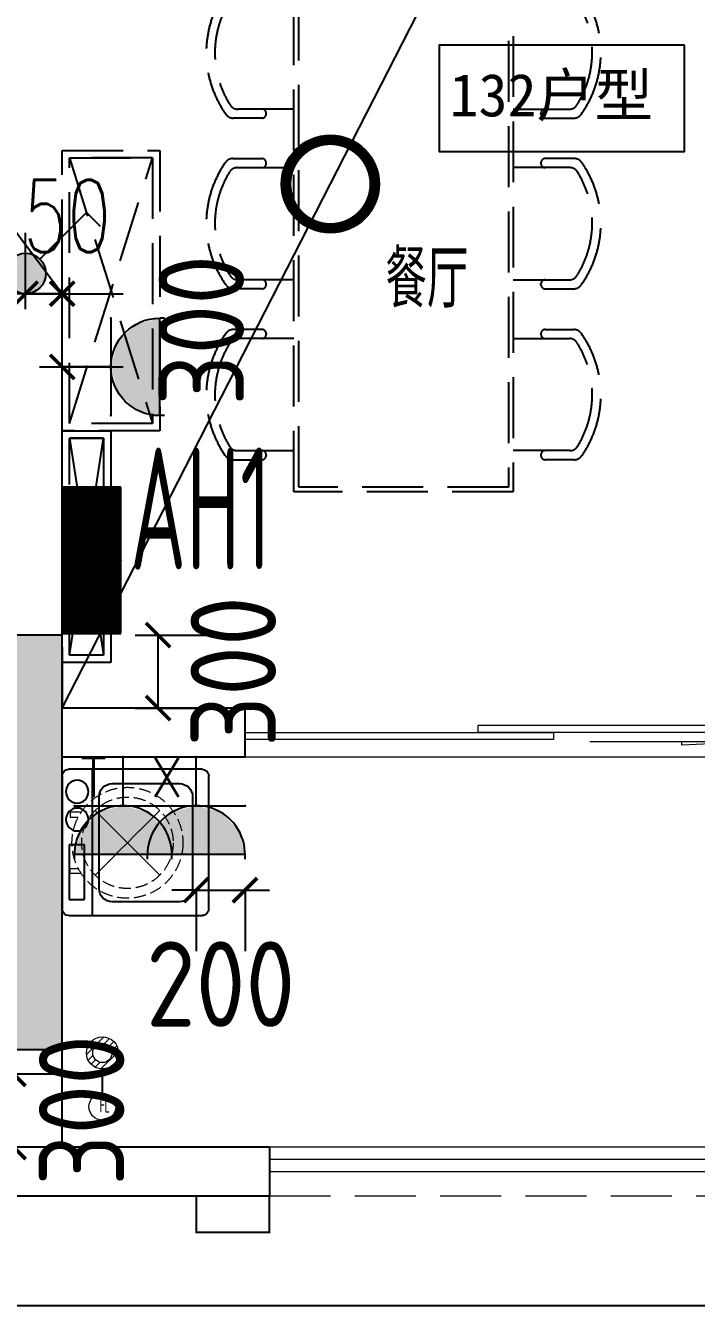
# Model space of a CAD drawing. Extents: x 3753737 to 4713801, y -857380 to 24339.
# Drawn here: x 4653099 to 4655850, y -768810 to -763560 of the extents above; entities that cross this region are included whole.
import ezdxf
from ezdxf.enums import TextEntityAlignment as Align

# ---------------------------------------------------------------- set-up
doc = ezdxf.new("R2010")
doc.units = 0
doc.header["$LTSCALE"] = 1000
doc.header["$MEASUREMENT"] = 0
for name, pattern in [('$1$DASH', [0.35, 0.25, -0.1]), ('A户型$0$DASH', [0.35, 0.25, -0.1]), ('DASH', [0.35, 0.25, -0.1])]:
    doc.linetypes.add(name, pattern=pattern)
doc.layers.get('0').update_dxf_attribs({"linetype": 'CONTINUOUS'})
doc.layers.get('Defpoints').update_dxf_attribs({"linetype": 'CONTINUOUS'})
for name, color, linetype in [('!!电气', 1, 'CONTINUOUS'), ('5fur', 175, 'CONTINUOUS'), ('COLU', 7, 'CONTINUOUS'), ('EQUIP-插座', 3, 'CONTINUOUS'), ('EQUIP-照明', 3, 'CONTINUOUS'), ('EQUIP-箱柜', 3, 'CONTINUOUS'), ('LVTRY', 252, 'CONTINUOUS'), ('S-砼墙填充', 251, 'CONTINUOUS'), ('TEL_TEXT', 7, 'CONTINUOUS'), ('VPIPE-凝结', 150, 'CONTINUOUS'), ('WALL', 252, 'CONTINUOUS'), ('看线', 185, 'CONTINUOUS')]:
    doc.layers.add(name, color=color, linetype=linetype)
for name, color, linetype, lineweight in [('EQUIP_地漏', 7, 'CONTINUOUS', 18), ('PUB_TEXT', 7, 'CONTINUOUS', 20), ('VPIPE-废水', 31, 'TG_F', 18), ('WINDOW', 146, 'CONTINUOUS', 20), ('平面-栏杆', 56, 'CONTINUOUS', 15), ('平面-看线', 252, 'CONTINUOUS', 15), ('平面-空调预留孔', 252, 'CONTINUOUS', 15), ('粉刷', 251, 'CONTINUOUS', 9)]:
    doc.layers.add(name, color=color, linetype=linetype, lineweight=lineweight)
doc.styles.add('_TCH_DIM_T3', font='SIMPLEX.shx', dxfattribs={"width": 0.705882, "bigfont": 'GBCBIG.shx'})
doc.styles.add('_TCH_LABEL', font='COMPLEX', dxfattribs={"bigfont": 'GBCBIG'})
doc.styles.add('_TEL_DIM', font='SIMPLEX', dxfattribs={"width": 0.8, "height": 3.5, "bigfont": 'HZTXT'})
doc.styles.get("Standard").update_dxf_attribs({"font": 'gbenor.shx', "bigfont": 'gbcbig.shx'})
doc.styles.add('TG_LINETYPE', font='SIMPLEX', dxfattribs={"width": 0.8, "height": 3, "bigfont": 'HZTXT'})
doc.styles.add('黑体', font='simhei.ttf')
doc.linetypes.add('TG_F', pattern='A,2,-0.3,["F",TG_LINETYPE,S=0.1,R=0,X=-0.23,Y=-0.15],0', length=2.3)
doc.dimstyles.new('_TCH_ARCH&&100', dxfattribs={"dimtxt": 297.5, "dimasz": 100, "dimexe": 250, "dimexo": 300, "dimgap": 100, "dimtad": 1, "dimdec": 0, "dimzin": 0, "dimdsep": 46, "dimtxsty": '_TCH_DIM_T3', "dimblk": 'ARCHTICK', "dimcen": 0.09, "dimclrt": 7, "dimazin": 2, "dimtfac": 1, "dimtdec": 0, "dimtix": 1, "dimtmove": 2, "dimatfit": 3, "dimfxl": 1, "dimtolj": 1, "dimtzin": 0, "dimarcsym": 0})
doc.dimstyles.get("Standard").update_dxf_attribs({"dimscale": 100, "dimtxt": 3.5, "dimasz": 1, "dimexe": 2.5, "dimexo": 3, "dimgap": 1.5, "dimtad": 1, "dimdec": 0, "dimzin": 0, "dimdsep": 46, "dimtxsty": 'Standard', "dimblk": 'ARCHTICK', "dimcen": 0.09, "dimadec": 0, "dimazin": 0, "dimtfac": 1, "dimtdec": 0, "dimtix": 1, "dimtmove": 2, "dimatfit": 3, "dimfxl": 1, "dimtolj": 1, "dimtzin": 0, "dimarcsym": 0})

# ---------------------------------------------------------------- blocks, each defined once
blk = doc.blocks.new('RECTANG')
for p, q in [((1, 1), (0, 1)), ((0, 1), (0, 0)), ((1, 0), (1, 1)), ((0, 0), (1, 0))]:
    blk.add_line(p, q)
blk = doc.blocks.new('洗衣机')
at = {"layer": 'LVTRY'}
for p, q in [((3790993.7, 243444.5), (3790993.7, 242899.1)), ((3791567.4, 243472.1), (3791021, 243472.1)), ((3791116.5, 243472.1), (3791116.5, 242871.5)), ((3791594.6, 242899.1), (3791594.6, 243444.5)), ((3791199, 243412.7), (3791474.9, 243412.7)), ((3791145.1, 242982.5), (3791145.1, 243358)), ((3791528.8, 243358), (3791528.8, 242982.5)), ((3791474.9, 242927.8), (3791199, 242927.8)), ((3791021, 242871.5), (3791567.4, 242871.5))]:
    blk.add_line(p, q, dxfattribs=at)
at = {"layer": 'LVTRY', "extrusion": (0, 0, -1)}
for centre, major_axis, start_param, end_param in [((3791021, 243444.5), (0, 27.6), -1.570796, 0), ((3791567.4, 243444.5), (0, 27.6), 0, 1.570796), ((3791055.1, 243379.8), (0, 46.9), 3.141593, 9.424778), ((3791199, 243358), (0, 54.7), 4.712389, 6.283185), ((3791474.9, 243358), (0, 54.7), 0, 1.570796), ((3791055.1, 243265.7), (0, 46.9), 3.141593, 9.424778), ((3791199, 242982.5), (0, 54.7), 3.141593, 4.712389), ((3791474.9, 242982.5), (0, 54.7), 1.570796, 3.141593), ((3791021, 242899.1), (0, 27.6), 3.141593, 4.712389), ((3791567.4, 242899.1), (0, 27.6), 1.570796, 3.141593)]:
    blk.add_ellipse(centre, major_axis=major_axis, ratio=0.986385, start_param=start_param, end_param=end_param, dxfattribs=at)
at = {"layer": 'LVTRY', "xscale": 63.25620569481588, "yscale": 224.5369532744355, "zscale": 64.12934308941763, "rotation": 180}
blk.add_blockref('RECTANG', (3791085.2, 243162.4), dxfattribs=at)
blk = doc.blocks.new('$TwtSys$00000543')
at = {"color": 252}
for p, q in [((-93.6, -8.5), (8.5, 93.6)), ((12.5, 55), (41.7, 84.2)), ((-8.5, -93.6), (93.6, 8.5)), ((39.9, 39.9), (66.5, 66.5)), ((55, 12.5), (84.2, 41.7)), ((-84.2, -41.7), (-55, -12.5)), ((-66.5, -66.5), (-39.9, -39.9)), ((-41.7, -84.2), (-12.5, -55))]:
    blk.add_line(p, q, dxfattribs=at)
for radius in [94, 56.4]:
    blk.add_circle((0, 0), radius, dxfattribs=at)
blk = doc.blocks.new('dnfhfn')
at = {"color": 252, "linetype": '$1$DASH', "ltscale": 0.2}
for p, q in [((101.9, 462.7, 0), (121.9, 462.7, 0)), ((101.9, 417.2, 0), (101.9, 462.7, 0)), ((121.9, 462.7, 0), (121.9, 429, 0)), ((353.1, 462.7, 0), (333.1, 462.7, 0)), ((333.1, 462.7, 0), (333.1, 429, 0)), ((353.1, 417.2, 0), (353.1, 462.7, 0))]:
    blk.add_line(p, q, dxfattribs=at)
at = {"color": 252, "linetype": '$1$DASH', "ltscale": 0.2, "elevation": 0}
for points in [[(94.9, 360.1), (94.9, 360.1), (360.1, 94.9), (360.1, 94.9)], [(360.1, 360.1), (94.9, 94.9), (94.9, 94.9), (360.1, 360.1)]]:
    blk.add_lwpolyline(points, close=True, dxfattribs=at)
at = {"color": 252, "linetype": '$1$DASH', "ltscale": 0.2}
for radius in [227.5, 187.5]:
    blk.add_circle((227.5, 227.5, 0), radius, dxfattribs=at)
blk = doc.blocks.new('dfgdfgsf')
at = {"layer": '5fur', "color": 252, "linetype": 'A户型$0$DASH'}
for p, q in [((2092541.6, -1252854.9), (2092311.4, -1252854.9)), ((2093441.6, -1252854.9), (2093671.8, -1252854.9)), ((2092411.5, -1252891.7), (2092293.4, -1252891.7)), ((2092428, -1252875.1), (2092428, -1252871.4)), ((2093555.1, -1252875.1), (2093555.1, -1252871.4)), ((2093571.7, -1252891.7), (2093689.8, -1252891.7)), ((2092291.5, -1253057.5), (2092411.5, -1253057.5)), ((2093691.6, -1253057.5), (2093571.7, -1253057.5)), ((2092309.4, -1253094.9), (2092541.6, -1253094.9)), ((2092428, -1253078.3), (2092428, -1253074.6)), ((2093673.7, -1253094.9), (2093441.6, -1253094.9)), ((2093555.1, -1253078.3), (2093555.1, -1253074.6)), ((2092411.5, -1253591.7), (2092293.4, -1253591.7)), ((2092541.6, -1253554.9), (2092311.4, -1253554.9)), ((2092428, -1253575.1), (2092428, -1253571.4)), ((2093441.6, -1253554.9), (2093671.8, -1253554.9)), ((2093555.1, -1253575.1), (2093555.1, -1253571.4)), ((2093571.7, -1253591.7), (2093689.8, -1253591.7)), ((2092411.5, -1253759), (2092293.4, -1253759)), ((2092541.6, -1253795.8), (2092311.4, -1253795.8)), ((2092428, -1253775.6), (2092428, -1253779.2)), ((2093441.6, -1253795.8), (2093671.8, -1253795.8)), ((2093555.1, -1253775.6), (2093555.1, -1253779.2)), ((2093571.7, -1253759), (2093689.8, -1253759)), ((2092309.4, -1254255.8), (2092541.6, -1254255.8)), ((2092428, -1254272.4), (2092428, -1254276)), ((2093673.7, -1254255.8), (2093441.6, -1254255.8)), ((2093555.1, -1254272.4), (2093555.1, -1254276)), ((2092291.5, -1254293.1), (2092411.5, -1254293.1)), ((2093691.6, -1254293.1), (2093571.7, -1254293.1))]:
    blk.add_line(p, q, dxfattribs=at)
for points in [[(2092541.6, -1252205), (2093441.6, -1252205), (2093441.6, -1254425), (2092541.6, -1254425)], [(2092561.6, -1252225), (2093421.6, -1252225), (2093421.6, -1254405), (2092561.6, -1254405)], [(2091591.5, -1254175), (2091591.5, -1253025), (2091991.5, -1253025), (2091991.5, -1254175)], [(2091621.5, -1254145), (2091621.5, -1253055), (2091961.5, -1253055), (2091961.5, -1254145)], [(2091591.5, -1255125), (2091591.5, -1254175), (2091791.5, -1254175), (2091791.5, -1255125)], [(2091621.5, -1255095), (2091621.5, -1254205), (2091761.5, -1254205), (2091761.5, -1255095)]]:
    blk.add_lwpolyline(points, close=True, dxfattribs=at)
for points in [[(2091621.5, -1254145), (2091961.5, -1253055), (2091621.5, -1253055), (2091961.5, -1254145)], [(2091621.5, -1255095), (2091761.5, -1254205), (2091621.5, -1254205), (2091761.5, -1255095)]]:
    blk.add_lwpolyline(points, dxfattribs=at)
for centre, radius, start, end in [((2092616.8, -1252623.3), 434.6, 144.8603, 215.5996), ((2093366.3, -1252623.3), 434.6, 324.4004, 35.1397), ((2092616.8, -1252623.3), 399, 148.0588, 212.5234), ((2093366.3, -1252623.3), 399, 327.4766, 31.9412), ((2092311.4, -1252818.1), 36.8, 212.5234, 270), ((2092411.5, -1252871.4), 16.6, 0, 90), ((2093571.7, -1252871.4), 16.6, 90, 180), ((2093671.8, -1252818.1), 36.8, 270, 327.4766), ((2092293.4, -1252854.9), 36.8, 215.5996, 270), ((2092411.5, -1252875.1), 16.6, 270, 0), ((2093571.7, -1252875.1), 16.6, 180, 270), ((2093689.8, -1252854.9), 36.8, 270, 324.4004), ((2092291.5, -1253094.3), 36.8, 90, 144.8603), ((2092410.5, -1253075), 17.5, 1.2281, 87.034), ((2093572.6, -1253075), 17.5, 92.966, 178.7719), ((2093691.6, -1253094.3), 36.8, 35.1397, 90), ((2092616.8, -1253323.3), 434.6, 144.8603, 215.5996), ((2092616.8, -1253323.3), 399, 148.0588, 212.5234), ((2092309.4, -1253131.7), 36.8, 90, 148.0588), ((2092411.5, -1253078.3), 16.6, 270, 0), ((2093571.7, -1253078.3), 16.6, 180, 270), ((2093673.7, -1253131.7), 36.8, 31.9412, 90), ((2093366.3, -1253323.3), 399, 327.4766, 31.9412), ((2093366.3, -1253323.3), 434.6, 324.4004, 35.1397), ((2092311.4, -1253518.1), 36.8, 212.5234, 270), ((2093671.8, -1253518.1), 36.8, 270, 327.4766), ((2092293.4, -1253554.9), 36.8, 215.5996, 270), ((2092411.5, -1253571.4), 16.6, 0, 90), ((2092411.5, -1253575.1), 16.6, 270, 0), ((2093571.7, -1253571.4), 16.6, 90, 180), ((2093571.7, -1253575.1), 16.6, 180, 270), ((2093689.8, -1253554.9), 36.8, 270, 324.4004), ((2092616.8, -1254027.4), 434.6, 144.4004, 215.1397), ((2092293.4, -1253795.8), 36.8, 90, 144.4004), ((2092311.4, -1253832.6), 36.8, 90, 147.4766), ((2092411.5, -1253775.6), 16.6, 0, 90), ((2092411.5, -1253779.2), 16.6, 270, 0), ((2093571.7, -1253775.6), 16.6, 90, 180), ((2093571.7, -1253779.2), 16.6, 180, 270), ((2093671.8, -1253832.6), 36.8, 32.5234, 90), ((2093689.8, -1253795.8), 36.8, 35.5996, 90), ((2093366.3, -1254027.4), 434.6, 324.8603, 35.5996), ((2092616.8, -1254027.4), 399, 147.4766, 211.9412), ((2093366.3, -1254027.4), 399, 328.0588, 32.5234), ((2092291.5, -1254256.3), 36.8, 215.1397, 270), ((2092309.4, -1254219), 36.8, 211.9412, 270), ((2092411.5, -1254272.4), 16.6, 0, 90), ((2092410.5, -1254275.7), 17.5, 272.966, 358.7719), ((2093571.7, -1254272.4), 16.6, 90, 180), ((2093572.6, -1254275.7), 17.5, 181.2281, 267.034), ((2093673.7, -1254219), 36.8, 270, 328.0588), ((2093691.6, -1254256.3), 36.8, 270, 324.8603)]:
    blk.add_arc(centre, radius, start, end, dxfattribs=at)
blk = doc.blocks.new('GDGDGRD')
at = {"layer": 'S-砼墙填充'}
h = blk.add_hatch(color=252, dxfattribs=at)
h.dxf.hatch_style = 1
h.paths.add_polyline_path([(436416.5, 288315.4), (436416.5, 288565.4), (436416.5, 288765.4), (436416.5, 288515.4), (436416.5, 288815.4), (436216.5, 288815.4), (436216.5, 287115.4), (436416.5, 287115.4)])
at = {"layer": 'COLU', "color": 252}
blk.add_lwpolyline([(436416.5, 288315.4), (436416.5, 288565.4), (436416.5, 288765.4), (436416.5, 288515.4), (436416.5, 288815.4), (436216.5, 288815.4), (436216.5, 287115.4), (436416.5, 287115.4), (436416.5, 288315.4)], close=True, dxfattribs=at)
blk = doc.blocks.new('$DorLib2D$00000138')
at = {"color": 0, "linetype": 'Continuous'}
for p, q in [((-0.2875, 0), (-0.2875, 0.1538)), ((-0.2875, 0.1538), (0, 0.1538)), ((0, 0.1538), (0, 0)), ((0.2875, 0.1538), (0, 0.1538)), ((0.2875, 0), (0.2875, 0.1538)), ((-0.5, -0.1399), (-0.5, 0)), ((-0.5, 0), (-0.2188, 0)), ((0, 0), (-0.2875, 0)), ((-0.2188, 0), (-0.2188, -0.1399)), ((0, 0), (0.2875, 0)), ((0.2188, 0), (0.2188, -0.1399)), ((0.5, 0), (0.2188, 0)), ((0.5, 0), (0.5, -0.1946)), ((0.5, -0.1399), (0.5, 0)), ((-0.2188, -0.1399), (-0.5, -0.1399)), ((0.2188, -0.1399), (0.5, -0.1399)), ((-0.1857, -0.186), (-0.037, -0.186)), ((-0.037, -0.186), (-0.1019, -0.2583)), ((-0.1019, -0.2583), (-0.1019, -0.186)), ((0.1857, -0.186), (0.037, -0.186)), ((0.037, -0.186), (0.1019, -0.2583)), ((0.1019, -0.2583), (0.1019, -0.186))]:
    blk.add_line(p, q, dxfattribs=at)
blk = doc.blocks.new('A$C100F5A36')
at = {"color": 252}
blk.add_lwpolyline([(30154.5, -14262.6), (29148.5, -14262.6), (29148.5, -14698.6), (30154.5, -14698.6)], close=True, dxfattribs=at)
at = {"color": 252, "const_width": 8}
blk.add_lwpolyline([(28452.5, -18982.4), (28452.5, -19132.4), (28152.5, -19132.4), (28152.5, -18982.4)], dxfattribs=at)
at = {"layer": 'VPIPE-凝结', "color": 252, "ltscale": 0.1}
blk.add_lwpolyline([(27767.4, -18562.4), (27767.4, -18462.4)], dxfattribs=at)
at = {"layer": 'VPIPE-废水', "color": 252}
blk.add_circle((27767.4, -18617.4), 55, dxfattribs=at)
at = {"layer": 'WALL', "color": 252}
for p, q in [((27602.5, -15282.4), (25402.5, -15282.4)), ((27602.5, -16982.4), (27602.5, -15282.4)), ((28352.5, -16982.4), (27602.5, -16982.4)), ((28352.5, -17182.4), (28352.5, -16982.4)), ((27602.5, -17182.4), (28352.5, -17182.4)), ((27602.5, -18782.4), (27602.5, -17182.4)), ((27602.5, -18782.4), (28252.4, -18782.4)), ((28252.5, -18782.4), (28452.5, -18782.4)), ((28452.5, -18782.4), (28452.5, -18982.4)), ((26552.5, -18982.4), (27502.5, -18982.4)), ((27502.5, -18982.4), (28152.5, -18982.4)), ((28152.5, -18982.4), (28152.5, -18982.4)), ((28152.5, -18982.4), (28352.5, -18982.4)), ((28352.5, -18982.4), (28352.5, -18982.4)), ((28352.5, -18982.4), (28452.5, -18982.4))]:
    blk.add_line(p, q, dxfattribs=at)
at = {"layer": 'WINDOW', "color": 252}
blk.add_line((28352.5, -17182.4), (32852.5, -17182.4), dxfattribs=at)
at = {"layer": '平面-栏杆', "color": 252}
for points in [[(28452.5, -18832.4), (33102.5, -18832.4)], [(28452.5, -18882.4), (33102.5, -18882.4)]]:
    blk.add_lwpolyline(points, dxfattribs=at)
at = {"layer": '平面-看线', "color": 252}
blk.add_lwpolyline([(28452.5, -18782.4), (33102.5, -18782.4)], dxfattribs=at)
at = {"layer": '平面-看线', "color": 252, "linetype": 'DASH'}
blk.add_lwpolyline([(28452.5, -18982.4), (33102.5, -18982.4)], dxfattribs=at)
at = {"layer": '看线', "color": 252}
blk.add_lwpolyline([(14202.5, -18232.4), (14202.5, -19432.4), (34552.5, -19432.4), (34552.5, -17932.4), (36802.5, -17932.4)], dxfattribs=at)
at = {"color": 252}
blk.add_blockref('GDGDGRD', (-408814.1, -305497.8), dxfattribs=at)
at = {"layer": 'EQUIP_地漏', "color": 252, "xscale": 0.7000000000000001, "yscale": 0.7000000000000001, "zscale": 0.7000000000000001}
blk.add_blockref('$TwtSys$00000543', (27767.4, -18396.6), dxfattribs=at)
at = {"layer": 'WINDOW', "color": 252}
blk.add_blockref('dfgdfgsf', (-2063989.1, 1238329.8), dxfattribs=at)
at = {"layer": 'WINDOW', "color": 252, "xscale": 4500.011420609546, "yscale": 200, "zscale": 4500.011420609546, "rotation": 1.05571687412389e-09}
blk.add_blockref('$DorLib2D$00000138', (30602.5, -17082.4), dxfattribs=at)
at = {"layer": '平面-空调预留孔', "color": 252, "rotation": 89.99999999999304}
blk.add_blockref('dnfhfn', (28097.6, -17762.1, 0), dxfattribs=at)
at = {"layer": '粉刷', "color": 252}
blk.add_blockref('洗衣机', (-3763391.3, -260704.8), dxfattribs=at)
at = {"color": 252, "style": '黑体'}
blk.add_text('132户型', height=175, dxfattribs=at).set_placement((29190.8, -14554.8))
at = {"layer": 'PUB_TEXT', "color": 252}
blk.add_text('餐厅', height=236.31, dxfattribs=at).set_placement((28927.9, -15339.9))
at = {"layer": 'PUB_TEXT', "color": 252, "width": 0.6}
blk.add_text('FL', height=56, dxfattribs=at).set_placement((27756.4, -18641.2))
blk = doc.blocks.new('*X7')
at = {"color": 0}
for p, q in [((-250, 32.8), (-82.8, 200)), ((-250, 68.2), (-118.2, 200)), ((-250, 103.6), (-153.6, 200)), ((-250, 138.9), (-188.9, 200)), ((-250, 174.3), (-224.3, 200)), ((-247.5, 0), (-47.5, 200)), ((-212.1, 0), (-12.1, 200)), ((-176.8, 0), (23.2, 200)), ((-141.4, 0), (58.6, 200)), ((-106.1, 0), (93.9, 200)), ((-70.7, 0), (129.3, 200)), ((-35.4, 0), (164.6, 200)), ((0, 0), (200, 200)), ((35.4, 0), (235.4, 200)), ((70.7, 0), (250, 179.3)), ((106.1, 0), (250, 143.9)), ((141.4, 0), (250, 108.6)), ((176.8, 0), (250, 73.2)), ((212.1, 0), (250, 37.9)), ((247.5, 0), (250, 2.5))]:
    blk.add_line(p, q, dxfattribs=at)
blk = doc.blocks.new('$equip$00001421')
for p, q in [((0.75, 0.6), (-0.75, 0.6)), ((-0.75, 0.6), (-0.75, 0)), ((0.75, 0), (0.75, 0.6)), ((-0.75, 0), (0.75, 0))]:
    blk.add_line(p, q)
at = {"const_width": 0.6}
blk.add_lwpolyline([(-0.75, 0.3), (0.75, 0.3)], dxfattribs=at)
for p in [(0, 0.6), (-0.75, 0.3), (0.75, 0.3), (0, 0)]:
    blk.add_point(p)
at = {"xscale": 0.00300000000061118, "yscale": 0.00300000000061118, "zscale": 0.00300000000061118}
blk.add_blockref('*X7', (0, 0), dxfattribs=at)
at = {"style": '_TCH_LABEL', "flags": 9}
blk.add_attdef('A', (0, 0), '', height=0.00002, dxfattribs=at)
blk = doc.blocks.new('_ArchTick')
at = {"color": 0, "linetype": 'ByBlock', "const_width": 0.15}
blk.add_lwpolyline([(-0.5, -0.5), (0.5, 0.5)], dxfattribs=at)
blk = doc.blocks.new('*D298')
at = {"layer": '!!电气', "color": 0, "lineweight": -2, "transparency": 16777216}
for p, q in [((4652910.6, -767859.6), (4653298.6, -767859.6)), ((4653048.6, -768159.6), (4653048.6, -767859.6)), ((4652910.6, -768159.6), (4653298.6, -768159.6))]:
    blk.add_line(p, q, dxfattribs=at)
at = {"layer": 'Defpoints', "color": 0, "transparency": 16777216}
for p in [(4652610.6, -767859.6), (4653048.6, -767859.6), (4652610.6, -768159.6)]:
    blk.add_point(p, dxfattribs=at)
at = {"layer": '!!电气', "color": 0, "lineweight": -2, "transparency": 16777216, "xscale": 100, "yscale": 100, "zscale": 100}
for p, rotation in [((4653048.6, -767859.6), 90), ((4653048.6, -768159.6), 270)]:
    blk.add_blockref('_ArchTick', p, dxfattribs=dict(at, rotation=rotation))
at = {"layer": '!!电气', "color": 0, "transparency": 16777216, "insert": (4653328.4, -768009.6), "char_height": 350, "attachment_point": 5, "rotation": 90}
blk.add_mtext('\\A1;300', dxfattribs=at)
blk = doc.blocks.new('*D302')
at = {"layer": '!!电气', "color": 0, "lineweight": -2, "transparency": 16777216}
for p, q in [((4653548.6, -766059.6), (4653892, -766059.6)), ((4653642, -766359.6), (4653642, -766059.6)), ((4653548.6, -766359.6), (4653892, -766359.6))]:
    blk.add_line(p, q, dxfattribs=at)
at = {"layer": 'Defpoints', "color": 0, "transparency": 16777216}
for p in [(4653248.6, -766059.6), (4653642, -766059.6), (4653248.6, -766359.6)]:
    blk.add_point(p, dxfattribs=at)
at = {"layer": '!!电气', "color": 0, "lineweight": -2, "transparency": 16777216, "xscale": 100, "yscale": 100, "zscale": 100}
for p, rotation in [((4653642, -766059.6), 90), ((4653642, -766359.6), 270)]:
    blk.add_blockref('_ArchTick', p, dxfattribs=dict(at, rotation=rotation))
at = {"layer": '!!电气', "color": 0, "transparency": 16777216, "insert": (4653950.4, -766209.6), "char_height": 350, "attachment_point": 5, "rotation": 90}
blk.add_mtext('\\A1;300', dxfattribs=at)
blk = doc.blocks.new('$equip$00001237')
for p, q in [((-0.5, 1.05), (-0.5, 1)), ((0.5, 1.05), (0.5, 1)), ((-0.5, 1), (0.5, 1)), ((0.5, 0.5), (-0.5, 0.5)), ((0, 0.5), (0, 0))]:
    blk.add_line(p, q)
blk.add_arc((0, 1), 0.5, 180, 0)
for p in [(0, 1), (-0.5, 0.5), (0.5, 0.5), (0, 0)]:
    blk.add_point(p)
for points in [[(0.433, 0.75), (-0.433, 0.75), (0.5, 1), (-0.5, 1)], [(0.25, 0.567), (-0.25, 0.567), (0.433, 0.75), (-0.433, 0.75)], [(0, 0.5), (0, 0.5), (0.25, 0.567), (-0.25, 0.567)]]:
    blk.add_solid(points)
at = {"flags": 9}
blk.add_attdef('A', (0, 0), '', height=0.00002, dxfattribs=at)
blk = doc.blocks.new('*D303')
at = {"layer": '!!电气', "color": 0, "lineweight": -2, "transparency": 16777216}
for p, q in [((4653155.2, -764659.6), (4653498.6, -764659.6)), ((4653248.6, -764959.6), (4653248.6, -764659.6)), ((4653155.2, -764959.6), (4653498.6, -764959.6))]:
    blk.add_line(p, q, dxfattribs=at)
at = {"layer": 'Defpoints', "color": 0, "transparency": 16777216}
for p in [(4652855.2, -764659.6), (4653248.6, -764659.6), (4652855.2, -764959.6)]:
    blk.add_point(p, dxfattribs=at)
at = {"layer": '!!电气', "color": 0, "lineweight": -2, "transparency": 16777216, "xscale": 100, "yscale": 100, "zscale": 100}
for p, rotation in [((4653248.6, -764659.6), 90), ((4653248.6, -764959.6), 270)]:
    blk.add_blockref('_ArchTick', p, dxfattribs=dict(at, rotation=rotation))
at = {"layer": '!!电气', "color": 0, "transparency": 16777216, "insert": (4653819.4, -764809.6), "char_height": 350, "attachment_point": 5, "rotation": 90}
blk.add_mtext('\\A1;300', dxfattribs=at)
blk = doc.blocks.new('$equip$00001150')
at = {"const_width": 0.1}
blk.add_lwpolyline([(-0.45, 0, 1), (0.45, 0, 1)], format="xyb", close=True, dxfattribs=at)
blk.add_circle((0, 0), 0.5)
at = {"flags": 9}
blk.add_attdef('A', (0, 0), '', height=0.00002, dxfattribs=at)
blk = doc.blocks.new('$equip$00001962')
for p, q in [((0.147, 0.356), (0.625, 0.833)), ((0.625, 0.833), (0.766, 0.692))]:
    blk.add_line(p, q)
blk.add_circle((0, 0.208), 0.208)
for p in [(0, 0.417), (-0.208, 0.208), (0.208, 0.208), (0, 0)]:
    blk.add_point(p)
for points in [[(0, 0.417), (0, 0.417), (-0.104, 0.389), (0.104, 0.389)], [(-0.18, 0.313), (0.18, 0.313), (-0.208, 0.208), (0.208, 0.208)], [(-0.104, 0.389), (0.104, 0.389), (-0.18, 0.313), (0.18, 0.313)], [(-0.18, 0.104), (0.18, 0.104), (-0.208, 0.208), (0.208, 0.208)], [(-0.104, 0.028), (0.104, 0.028), (-0.18, 0.104), (0.18, 0.104)], [(0, 0), (0, 0), (-0.104, 0.028), (0.104, 0.028)]]:
    blk.add_solid(points)
at = {"layer": 'TEL_TEXT', "style": '_TEL_DIM', "flags": 1}
blk.add_attdef('A', text='', height=0.00002, dxfattribs=at).set_placement((0, 0), align=Align.MIDDLE_CENTER)
blk = doc.blocks.new('$equip$00001764')
for p, q in [((-0.5, 1.05), (-0.5, 1)), ((0.5, 1.05), (0.5, 1)), ((-0.5, 1), (0.5, 1)), ((0.5, 0.5), (-0.5, 0.5)), ((0, 0.5), (0, 0))]:
    blk.add_line(p, q)
blk.add_arc((0, 1), 0.5, 180, 0)
for p in [(-0.5, 0.5), (0.5, 0.5), (0, 0)]:
    blk.add_point(p)
for points in [[(0.433, 0.75), (-0.433, 0.75), (0.5, 1), (-0.5, 1)], [(0.25, 0.567), (-0.25, 0.567), (0.433, 0.75), (-0.433, 0.75)], [(0, 0.5), (0, 0.5), (0.25, 0.567), (-0.25, 0.567)]]:
    blk.add_solid(points)
at = {"color": 7, "style": '_TEL_DIM'}
blk.add_attdef('$TEXT$', text='', height=0.4, dxfattribs=at).set_placement((0.303, 0.211), align=Align.MIDDLE_CENTER)
at = {"color": 7, "style": '_TEL_DIM', "flags": 1}
blk.add_attdef('A', text='', height=0.00002, dxfattribs=at).set_placement((0, 0), align=Align.MIDDLE_CENTER)
blk = doc.blocks.new('*D312')
at = {"layer": '!!电气', "color": 0, "lineweight": -2, "transparency": 16777216}
for p, q in [((4653798.6, -767105.9), (4653698.6, -767105.9)), ((4653798.6, -767105.9), (4653998.6, -767105.9)), ((4653798.6, -767112), (4653798.6, -767355.9)), ((4653998.6, -767105.9), (4654098.6, -767105.9)), ((4653998.6, -767112), (4653998.6, -767355.9))]:
    blk.add_line(p, q, dxfattribs=at)
at = {"layer": 'Defpoints', "color": 0, "transparency": 16777216}
for p in [(4653798.6, -766812), (4653998.6, -766812), (4653998.6, -767105.9)]:
    blk.add_point(p, dxfattribs=at)
at = {"layer": '!!电气', "color": 0, "lineweight": -2, "transparency": 16777216, "xscale": 100, "yscale": 100, "zscale": 100}
blk.add_blockref('_ArchTick', (4653798.6, -767105.9), dxfattribs=at)
at = {"layer": '!!电气', "color": 0, "lineweight": -2, "transparency": 16777216, "xscale": 100, "yscale": 100, "zscale": 100, "rotation": 180}
blk.add_blockref('_ArchTick', (4653998.6, -767105.9), dxfattribs=at)
at = {"layer": '!!电气', "color": 0, "transparency": 16777216, "insert": (4653898.6, -767491.5), "char_height": 350, "attachment_point": 5}
blk.add_mtext('\\A1;200', dxfattribs=at)
blk = doc.blocks.new('*D348')
at = {"layer": '!!电气', "color": 0, "lineweight": -2, "transparency": 16777216}
for p, q in [((4653098.6, -764722.6), (4653098.6, -764409.6)), ((4653248.6, -764722.6), (4653248.6, -764409.6)), ((4653098.6, -764659.6), (4652998.6, -764659.6)), ((4653098.6, -764659.6), (4653248.6, -764659.6)), ((4653248.6, -764659.6), (4653348.6, -764659.6))]:
    blk.add_line(p, q, dxfattribs=at)
at = {"layer": 'Defpoints', "color": 0, "transparency": 16777216}
for p in [(4653248.6, -764659.6), (4653098.6, -765022.6), (4653248.6, -765022.6)]:
    blk.add_point(p, dxfattribs=at)
at = {"layer": '!!电气', "color": 0, "lineweight": -2, "transparency": 16777216, "xscale": 100, "yscale": 100, "zscale": 100}
blk.add_blockref('_ArchTick', (4653098.6, -764659.6), dxfattribs=at)
at = {"layer": '!!电气', "color": 0, "lineweight": -2, "transparency": 16777216, "xscale": 100, "yscale": 100, "zscale": 100, "rotation": 180}
blk.add_blockref('_ArchTick', (4653248.6, -764659.6), dxfattribs=at)
at = {"layer": '!!电气', "color": 7, "transparency": 16777216, "insert": (4653179, -764340.9), "char_height": 297.5, "attachment_point": 5, "style": '_TCH_DIM_T3'}
blk.add_mtext('\\A1;150', dxfattribs=at)

msp = doc.modelspace()

# ---------------------------------------------------------------- block references
at = {"layer": '!!电气'}
msp.add_blockref('A$C100F5A36', (4625646.2, -749377.2), dxfattribs=at)

# ---------------------------------------------------------------- next in the draw order: linework, layer by layer
at = {"layer": '!!电气', "color": 1}
for points in [[(4653248.6, -764659.6), (4651298.6, -762059.6)], [(4653248.6, -766359.6), (4655448.6, -762059.6), (4655448.6, -762059.6), (4659498.6, -766359.6)]]:
    msp.add_lwpolyline(points, dxfattribs=at)

# ---------------------------------------------------------------- next in the draw order: block references
at = {"layer": 'EQUIP-插座', "color": 2, "xscale": -400, "yscale": 400, "zscale": 400, "rotation": 270}
msp.add_blockref('$equip$00001237', (4653248.6, -764959.6), dxfattribs=at)
at = {"layer": 'EQUIP-插座'}
ref = msp.add_blockref('$equip$00001764', (4653498.6, -766559.6), dxfattribs=dict(at, xscale=400, yscale=400, zscale=400, rotation=179.9999999989256))
ref.add_attrib('$TEXT$', 'T', dxfattribs={"layer": '0', "color": 7, "height": 160, "style": '_TEL_DIM'}).set_placement((4653377.4, -766644), align=Align.MIDDLE_CENTER)
ref = msp.add_blockref('$equip$00001764', (4653798.6, -766559.6), dxfattribs=dict(at, xscale=400, yscale=400, zscale=400, rotation=179.9999999989256))
ref.add_attrib('$TEXT$', 'X', dxfattribs={"layer": '0', "color": 7, "height": 160, "style": '_TEL_DIM'}).set_placement((4653677.4, -766644), align=Align.MIDDLE_CENTER)
at = {"layer": 'EQUIP-照明', "color": 2, "xscale": 400, "yscale": 400, "zscale": 400}
for name, p in [('$equip$00001150', (4654348.6, -764209.6)), ('$equip$00001962', (4653098.6, -764659.6))]:
    msp.add_blockref(name, p, dxfattribs=at)
at = {"layer": 'EQUIP-箱柜', "color": 2, "xscale": 400, "yscale": 400, "zscale": 400, "rotation": 269.9999999997592}
msp.add_blockref('$equip$00001421', (4653248.6, -765753.4), dxfattribs=at)

# ---------------------------------------------------------------- next in the draw order: texts
at = {"layer": 'TEL_TEXT', "color": 4, "width": 0.6}
msp.add_text('AH1', height=500, dxfattribs=at).set_placement((4653527.4, -765790.4))

# ---------------------------------------------------------------- next in the draw order: dimensions: what is measured, and where the dimension line sits
at = {"layer": '!!电气', "color": 1}
dim = msp.add_linear_dim(base=(4653248.6, -764659.6), p1=(4653098.6, -765022.6), p2=(4653248.6, -765022.6), angle=360, text='150', dimstyle='_TCH_ARCH&&100', dxfattribs=at)
dim.commit()
dim.dimension.update_dxf_attribs({"geometry": '*D348', "text_midpoint": (4653179, -764340.9), "dimtype": 129})
for base, p1, p2, picture, middle in [((4653248.6, -764659.6), (4652855.2, -764959.6), (4652855.2, -764659.6), '*D303', (4653819.4, -764809.6)), ((4653642, -766059.6), (4653248.6, -766359.6), (4653248.6, -766059.6), '*D302', (4653950.4, -766209.6)), ((4653048.6, -767859.6), (4652610.6, -768159.6), (4652610.6, -767859.6), '*D298', (4653328.4, -768009.6))]:
    dim = msp.add_linear_dim(base=base, p1=p1, p2=p2, angle=90, dimstyle='Standard', override={"dimzin": 8}, dxfattribs=at)
    dim.commit()
    dim.dimension.update_dxf_attribs({"geometry": picture, "text_midpoint": middle, "dimtype": 128})
at = {"layer": '!!电气'}
dim = msp.add_linear_dim(base=(4653998.6, -767105.9), p1=(4653798.6, -766812), p2=(4653998.6, -766812), dimstyle='Standard', override={"dimzin": 8}, dxfattribs=at)
dim.commit()
dim.dimension.update_dxf_attribs({"geometry": '*D312', "text_midpoint": (4653898.6, -767491.5), "dimtype": 128})

doc.saveas('drawing.dxf')
